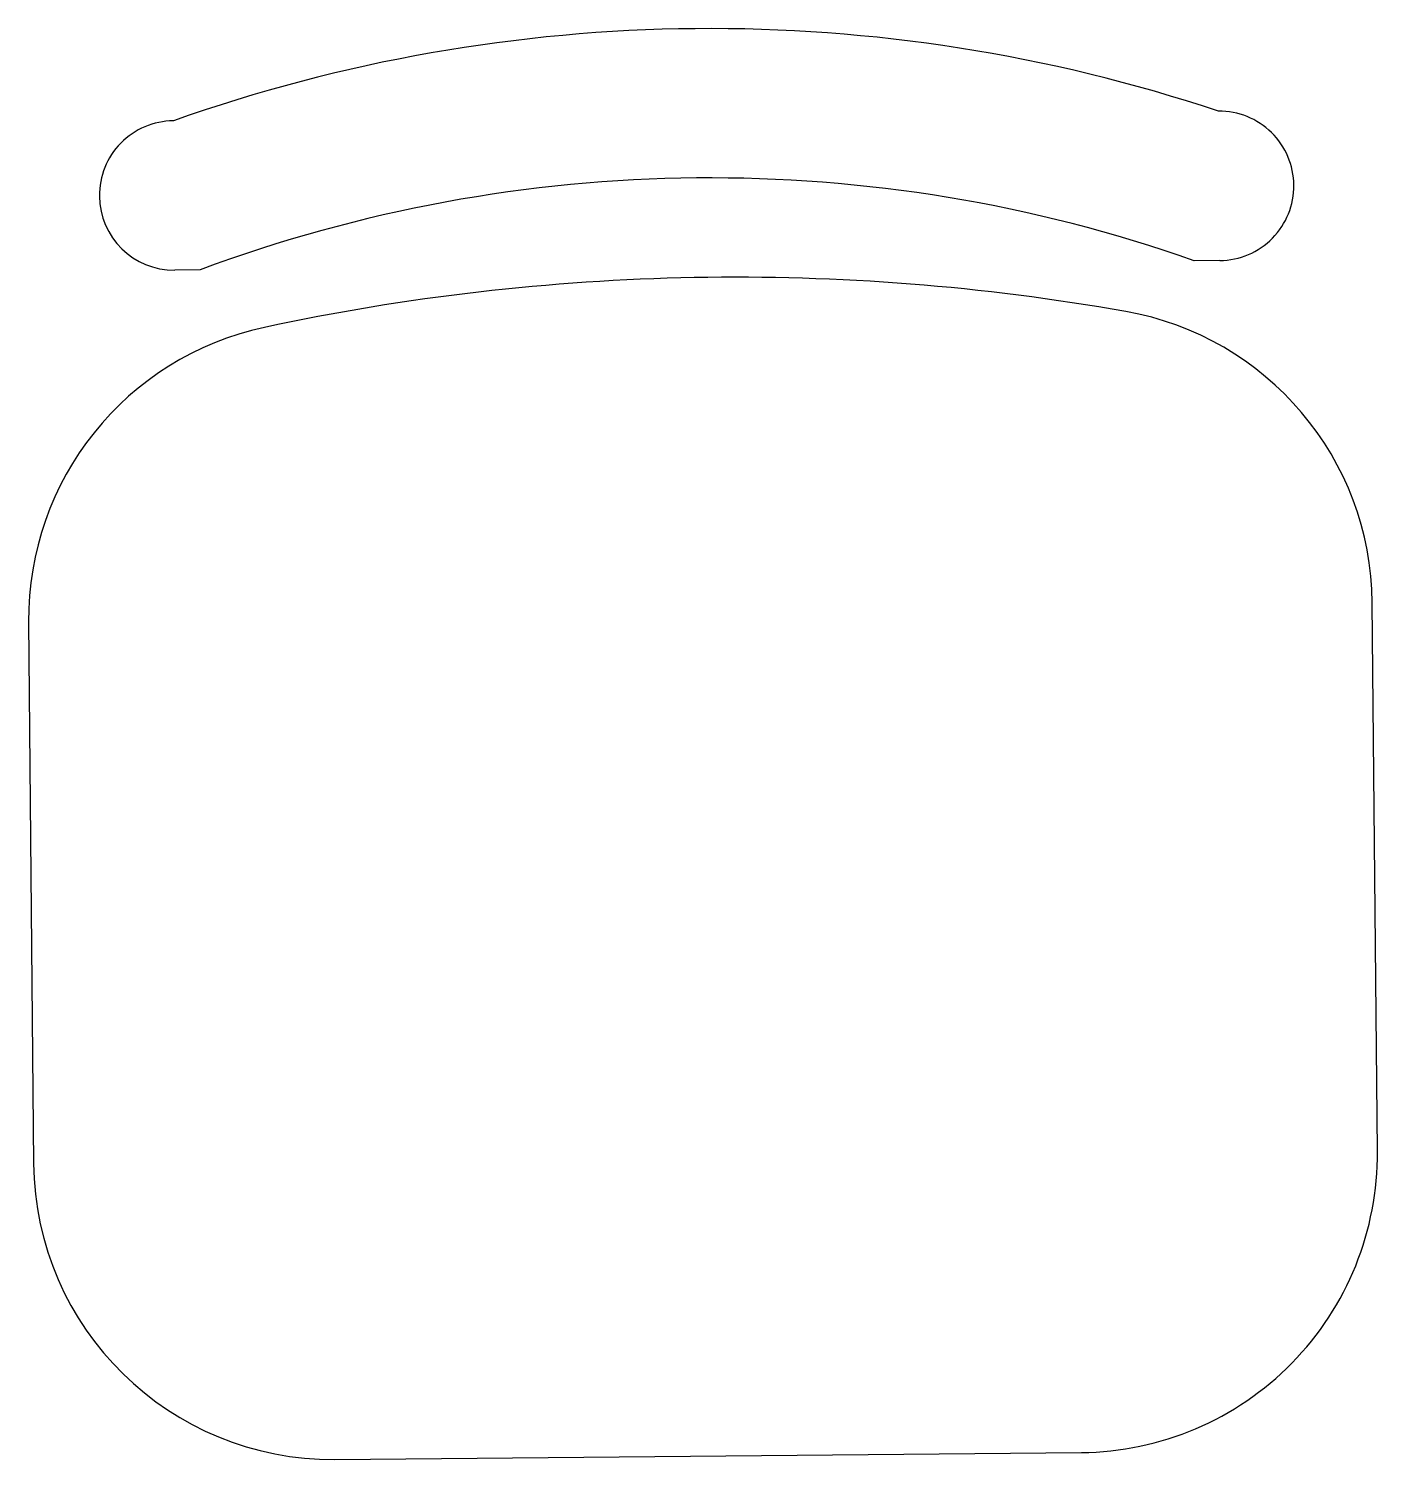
# Model space of a CAD drawing. Extents: x 8.385 to 8.837, y -5.011 to -4.532.
import ezdxf

# ---------------------------------------------------------------- set-up
doc = ezdxf.new("R2010")
doc.units = 0
doc.header["$MEASUREMENT"] = 0
doc.layers.get('0').update_dxf_attribs({"linetype": 'CONTINUOUS'})

msp = doc.modelspace()

# ---------------------------------------------------------------- linework, layer by layer
for p, q in [((8.80903476855102, -4.584452050064304), (8.809034768551022, -4.584452050064298)), ((8.409051617815628, -4.588123443230959), (8.409051617815626, -4.588123443230955)), ((8.784265283702979, -4.609680459058181), (8.775701738909849, -4.609759062718805)), ((8.442843571602642, -4.61281432441838), (8.434280026809503, -4.612892928079003)), ((8.837005900695363, -4.908029915686805), (8.835319661711894, -4.724321129707651)), ((8.385359864408404, -4.730766249915241), (8.387024856118034, -4.912160232999296)), ((8.487938492093546, -5.011238172391481), (8.73792796130318, -5.008943551662327))]:
    msp.add_line(p, q)
for centre, radius, start, end in [((8.613486115302454, -5.070325796241736), 0.5382987042480432, 71.55436443302293, 109.4974270021919), ((8.784035821630063, -4.584681512137212), 0.025, 0.5258957176069071, 90.52589571760691), ((8.434050564736587, -4.587893981158039), 0.025, 90.52589571760691, 180.525895717607), ((8.613486115302454, -5.070325796241736), 0.4882987042480432, 70.59729136275597, 110.4545000724578), ((8.784035821630063, -4.58468151213722), 0.025, 270.5258957176069, 0.5258957176069071), ((8.434050564736589, -4.587893981158041), 0.025, 180.525895717607, 270.5258957176069), ((8.622112504107692, -5.365977339406136), 0.750663094125937, 79.97988889381608, 102.1329444035032), ((8.735323874028046, -4.725238977999318), 0.1, 0.525895717609757, 79.97988889381618), ((8.485355652092252, -4.72984840162358), 0.1, 102.1329444035034, 180.5258957176058), ((8.737010113011515, -4.908947763978476), 0.1, 270.5258957176081, 0.5258957176106983), ((8.487020643801884, -4.911242384707632), 0.1, 180.525895717607, 270.5258957176067)]:
    msp.add_arc(centre, radius, start, end)

doc.saveas('drawing.dxf')
